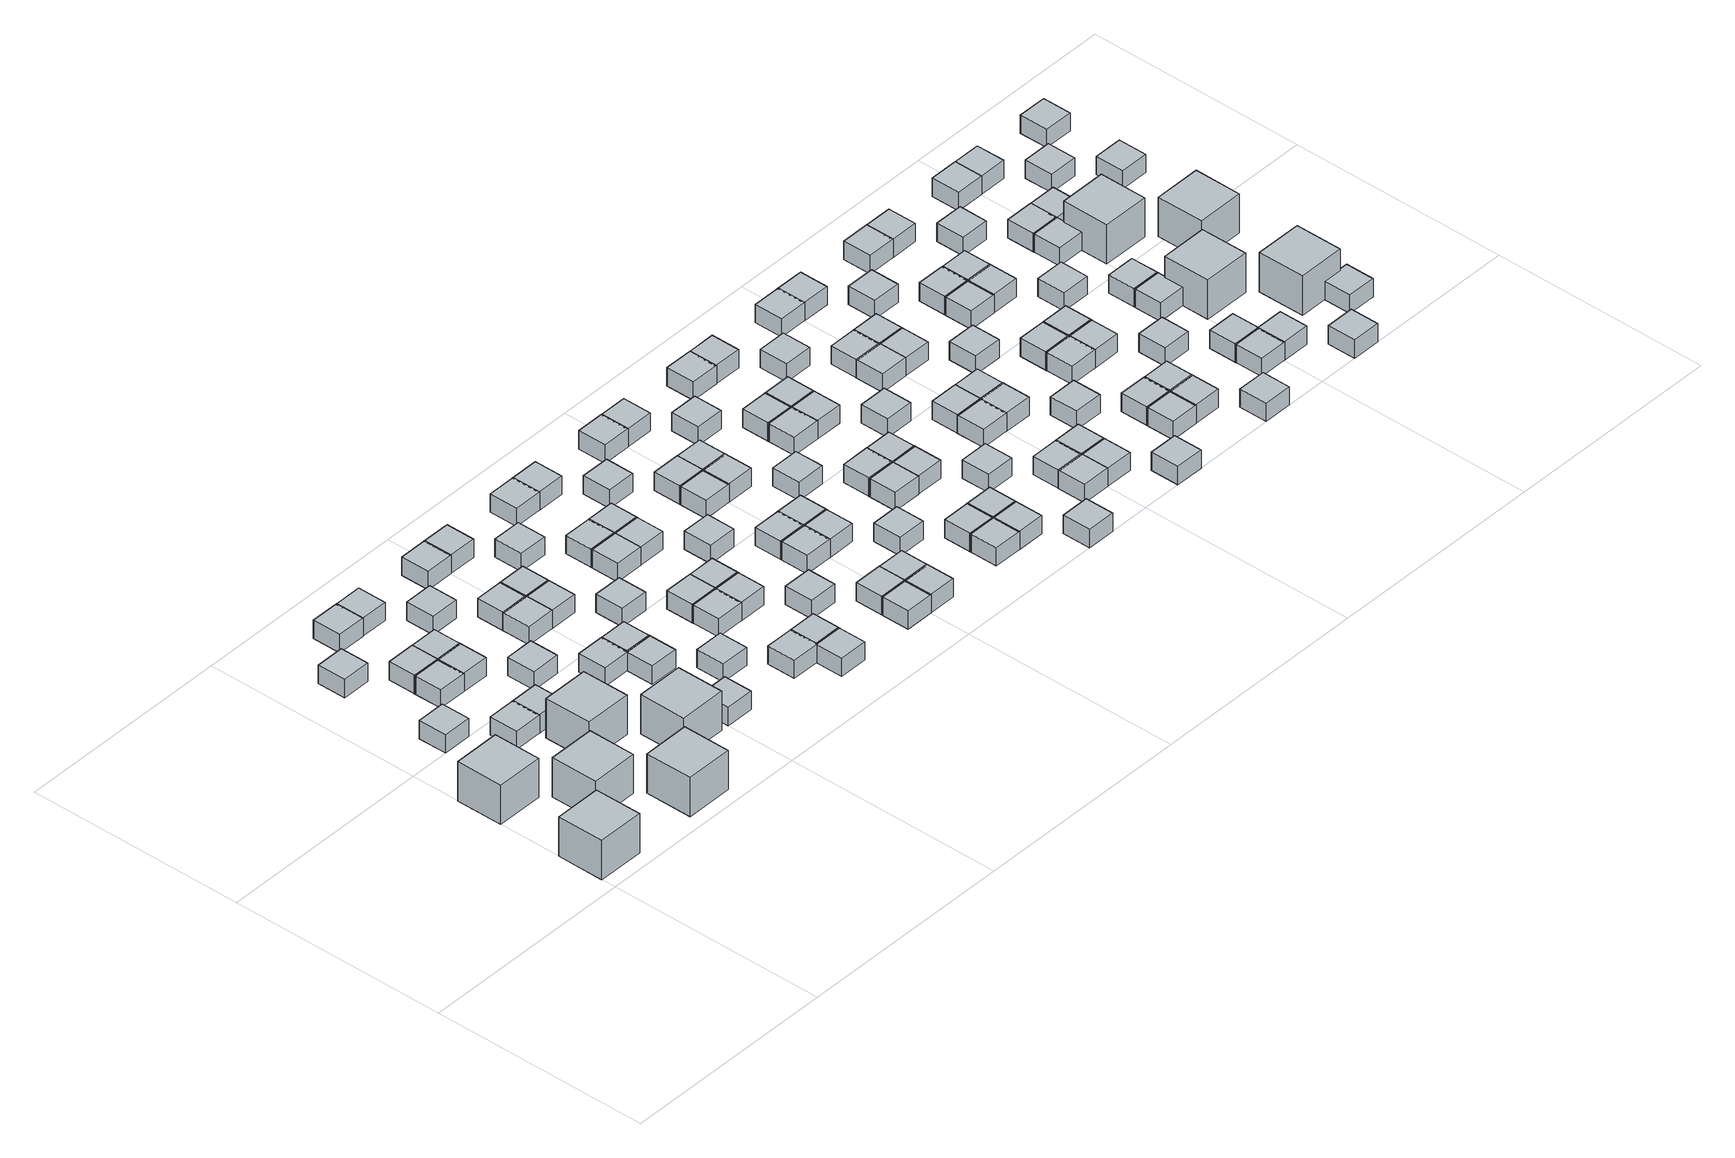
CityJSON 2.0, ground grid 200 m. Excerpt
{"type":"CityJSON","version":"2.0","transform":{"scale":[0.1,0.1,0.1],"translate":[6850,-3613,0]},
"CityObjects":{
"object1":{"type":"GenericCityObject","geometry":[{"type":"Solid","lod":"1","boundaries":[[[[0,1,2,3]],[[4,5,1,0]],[[5,6,2,1]],[[6,7,3,2]],[[7,4,0,3]],[[7,6,5,4]]]]}]},
"object2":{"type":"GenericCityObject","geometry":[{"type":"Solid","lod":"1","boundaries":[[[[8,9,10,11]],[[12,13,9,8]],[[13,14,10,9]],[[14,15,11,10]],[[15,12,8,11]],[[15,14,13,12]]]]}]},
"object3":{"type":"GenericCityObject","geometry":[{"type":"Solid","lod":"1","boundaries":[[[[16,17,18,19]],[[20,21,17,16]],[[21,22,18,17]],[[22,23,19,18]],[[23,20,16,19]],[[23,22,21,20]]]]}]},
"object4":{"type":"GenericCityObject","geometry":[{"type":"Solid","lod":"1","boundaries":[[[[24,25,26,27]],[[28,29,25,24]],[[29,30,26,25]],[[30,31,27,26]],[[31,28,24,27]],[[31,30,29,28]]]]}]},
"object5":{"type":"GenericCityObject","geometry":[{"type":"Solid","lod":"1","boundaries":[[[[32,33,34,35]],[[36,37,33,32]],[[37,38,34,33]],[[38,39,35,34]],[[39,36,32,35]],[[39,38,37,36]]]]}]},
"object6":{"type":"GenericCityObject","geometry":[{"type":"Solid","lod":"1","boundaries":[[[[40,41,42,43]],[[44,45,41,40]],[[45,46,42,41]],[[46,47,43,42]],[[47,44,40,43]],[[47,46,45,44]]]]}]},
"object7":{"type":"GenericCityObject","geometry":[{"type":"Solid","lod":"1","boundaries":[[[[48,49,50,51]],[[52,53,49,48]],[[53,54,50,49]],[[54,55,51,50]],[[55,52,48,51]],[[55,54,53,52]]]]}]},
"object8":{"type":"GenericCityObject","geometry":[{"type":"Solid","lod":"1","boundaries":[[[[56,57,58,59]],[[60,61,57,56]],[[61,62,58,57]],[[62,63,59,58]],[[63,60,56,59]],[[63,62,61,60]]]]}]},
"object9":{"type":"GenericCityObject","geometry":[{"type":"Solid","lod":"1","boundaries":[[[[64,65,66,67]],[[68,69,65,64]],[[69,70,66,65]],[[70,71,67,66]],[[71,68,64,67]],[[71,70,69,68]]]]}]},
"object10":{"type":"GenericCityObject","geometry":[{"type":"Solid","lod":"1","boundaries":[[[[72,73,74,75]],[[76,77,73,72]],[[77,78,74,73]],[[78,79,75,74]],[[79,76,72,75]],[[79,78,77,76]]]]}]},
"object11":{"type":"GenericCityObject","geometry":[{"type":"Solid","lod":"1","boundaries":[[[[80,81,82,83]],[[84,85,81,80]],[[85,86,82,81]],[[86,87,83,82]],[[87,84,80,83]],[[87,86,85,84]]]]}]},
"object12":{"type":"GenericCityObject","geometry":[{"type":"Solid","lod":"1","boundaries":[[[[88,89,90,91]],[[92,93,89,88]],[[93,94,90,89]],[[94,95,91,90]],[[95,92,88,91]],[[95,94,93,92]]]]}]},
"object13":{"type":"GenericCityObject","geometry":[{"type":"Solid","lod":"1","boundaries":[[[[96,97,98,99]],[[100,101,97,96]],[[101,102,98,97]],[[102,103,99,98]],[[103,100,96,99]],[[103,102,101,100]]]]}]},
"object14":{"type":"GenericCityObject","geometry":[{"type":"Solid","lod":"1","boundaries":[[[[104,105,106,107]],[[108,109,105,104]],[[109,110,106,105]],[[110,111,107,106]],[[111,108,104,107]],[[111,110,109,108]]]]}]},
"object15":{"type":"GenericCityObject","geometry":[{"type":"Solid","lod":"1","boundaries":[[[[112,113,114,115]],[[116,117,113,112]],[[117,118,114,113]],[[118,119,115,114]],[[119,116,112,115]],[[119,118,117,116]]]]}]},
"object16":{"type":"GenericCityObject","geometry":[{"type":"Solid","lod":"1","boundaries":[[[[120,121,122,123]],[[124,125,121,120]],[[125,126,122,121]],[[126,127,123,122]],[[127,124,120,123]],[[127,126,125,124]]]]}]},
"object17":{"type":"GenericCityObject","geometry":[{"type":"Solid","lod":"1","boundaries":[[[[128,129,130,131]],[[132,133,129,128]],[[133,134,130,129]],[[134,135,131,130]],[[135,132,128,131]],[[135,134,133,132]]]]}]},
"object18":{"type":"GenericCityObject","geometry":[{"type":"Solid","lod":"1","boundaries":[[[[136,137,138,139]],[[140,141,137,136]],[[141,142,138,137]],[[142,143,139,138]],[[143,140,136,139]],[[143,142,141,140]]]]}]},
"object19":{"type":"GenericCityObject","geometry":[{"type":"Solid","lod":"1","boundaries":[[[[144,145,146,147]],[[148,149,145,144]],[[149,150,146,145]],[[150,151,147,146]],[[151,148,144,147]],[[151,150,149,148]]]]}]},
"object20":{"type":"GenericCityObject","geometry":[{"type":"Solid","lod":"1","boundaries":[[[[152,153,154,155]],[[156,157,153,152]],[[157,158,154,153]],[[158,159,155,154]],[[159,156,152,155]],[[159,158,157,156]]]]}]},
"object21":{"type":"GenericCityObject","geometry":[{"type":"Solid","lod":"1","boundaries":[[[[160,161,162,163]],[[164,165,161,160]],[[165,166,162,161]],[[166,167,163,162]],[[167,164,160,163]],[[167,166,165,164]]]]}]},
"object22":{"type":"GenericCityObject","geometry":[{"type":"Solid","lod":"1","boundaries":[[[[168,169,170,171]],[[172,173,169,168]],[[173,174,170,169]],[[174,175,171,170]],[[175,172,168,171]],[[175,174,173,172]]]]}]},
"object23":{"type":"GenericCityObject","geometry":[{"type":"Solid","lod":"1","boundaries":[[[[176,177,178,179]],[[180,181,177,176]],[[181,182,178,177]],[[182,183,179,178]],[[183,180,176,179]],[[183,182,181,180]]]]}]},
"object24":{"type":"GenericCityObject","geometry":[{"type":"Solid","lod":"1","boundaries":[[[[184,185,186,187]],[[188,189,185,184]],[[189,190,186,185]],[[190,191,187,186]],[[191,188,184,187]],[[191,190,189,188]]]]}]},
"object25":{"type":"GenericCityObject","geometry":[{"type":"Solid","lod":"1","boundaries":[[[[192,193,194,195]],[[196,197,193,192]],[[197,198,194,193]],[[198,199,195,194]],[[199,196,192,195]],[[199,198,197,196]]]]}]},
"object26":{"type":"GenericCityObject","geometry":[{"type":"Solid","lod":"1","boundaries":[[[[200,201,202,203]],[[204,205,201,200]],[[205,206,202,201]],[[206,207,203,202]],[[207,204,200,203]],[[207,206,205,204]]]]}]},
"object27":{"type":"GenericCityObject","geometry":[{"type":"Solid","lod":"1","boundaries":[[[[208,209,210,211]],[[212,213,209,208]],[[213,214,210,209]],[[214,215,211,210]],[[215,212,208,211]],[[215,214,213,212]]]]}]},
"object28":{"type":"GenericCityObject","geometry":[{"type":"Solid","lod":"1","boundaries":[[[[216,217,218,219]],[[220,221,217,216]],[[221,222,218,217]],[[222,223,219,218]],[[223,220,216,219]],[[223,222,221,220]]]]}]},
"object29":{"type":"GenericCityObject","geometry":[{"type":"Solid","lod":"1","boundaries":[[[[224,225,226,227]],[[228,229,225,224]],[[229,230,226,225]],[[230,231,227,226]],[[231,228,224,227]],[[231,230,229,228]]]]}]},
"object30":{"type":"GenericCityObject","geometry":[{"type":"Solid","lod":"1","boundaries":[[[[232,233,234,235]],[[236,237,233,232]],[[237,238,234,233]],[[238,239,235,234]],[[239,236,232,235]],[[239,238,237,236]]]]}]},
"object31":{"type":"GenericCityObject","geometry":[{"type":"Solid","lod":"1","boundaries":[[[[240,241,242,243]],[[244,245,241,240]],[[245,246,242,241]],[[246,247,243,242]],[[247,244,240,243]],[[247,246,245,244]]]]}]},
"object32":{"type":"GenericCityObject","geometry":[{"type":"Solid","lod":"1","boundaries":[[[[248,249,250,251]],[[252,253,249,248]],[[253,254,250,249]],[[254,255,251,250]],[[255,252,248,251]],[[255,254,253,252]]]]}]},
"object33":{"type":"GenericCityObject","geometry":[{"type":"Solid","lod":"1","boundaries":[[[[256,257,258,259]],[[260,261,257,256]],[[261,262,258,257]],[[262,263,259,258]],[[263,260,256,259]],[[263,262,261,260]]]]}]},
"object34":{"type":"GenericCityObject","geometry":[{"type":"Solid","lod":"1","boundaries":[[[[264,265,266,267]],[[268,269,265,264]],[[269,270,266,265]],[[270,271,267,266]],[[271,268,264,267]],[[271,270,269,268]]]]}]},
"object35":{"type":"GenericCityObject","geometry":[{"type":"Solid","lod":"1","boundaries":[[[[272,273,274,275]],[[276,277,273,272]],[[277,278,274,273]],[[278,279,275,274]],[[279,276,272,275]],[[279,278,277,276]]]]}]},
"object36":{"type":"GenericCityObject","geometry":[{"type":"Solid","lod":"1","boundaries":[[[[280,281,282,283]],[[284,285,281,280]],[[285,286,282,281]],[[286,287,283,282]],[[287,284,280,283]],[[287,286,285,284]]]]}]},
"object37":{"type":"GenericCityObject","geometry":[{"type":"Solid","lod":"1","boundaries":[[[[288,289,290,291]],[[292,293,289,288]],[[293,294,290,289]],[[294,295,291,290]],[[295,292,288,291]],[[295,294,293,292]]]]}]},
"object38":{"type":"GenericCityObject","geometry":[{"type":"Solid","lod":"1","boundaries":[[[[296,297,298,299]],[[300,301,297,296]],[[301,302,298,297]],[[302,303,299,298]],[[303,300,296,299]],[[303,302,301,300]]]]}]},
"object39":{"type":"GenericCityObject","geometry":[{"type":"Solid","lod":"1","boundaries":[[[[304,305,306,307]],[[308,309,305,304]],[[309,310,306,305]],[[310,311,307,306]],[[311,308,304,307]],[[311,310,309,308]]]]}]},
"object40":{"type":"GenericCityObject","geometry":[{"type":"Solid","lod":"1","boundaries":[[[[312,313,314,315]],[[316,317,313,312]],[[317,318,314,313]],[[318,319,315,314]],[[319,316,312,315]],[[319,318,317,316]]]]}]},
"object41":{"type":"GenericCityObject","geometry":[{"type":"Solid","lod":"1","boundaries":[[[[320,321,322,323]],[[324,325,321,320]],[[325,326,322,321]],[[326,327,323,322]],[[327,324,320,323]],[[327,326,325,324]]]]}]},
"object42":{"type":"GenericCityObject","geometry":[{"type":"Solid","lod":"1","boundaries":[[[[328,329,330,331]],[[332,333,329,328]],[[333,334,330,329]],[[334,335,331,330]],[[335,332,328,331]],[[335,334,333,332]]]]}]},
"object43":{"type":"GenericCityObject","geometry":[{"type":"Solid","lod":"1","boundaries":[[[[336,337,338,339]],[[340,341,337,336]],[[341,342,338,337]],[[342,343,339,338]],[[343,340,336,339]],[[343,342,341,340]]]]}]},
"object44":{"type":"GenericCityObject","geometry":[{"type":"Solid","lod":"1","boundaries":[[[[344,345,346,347]],[[348,349,345,344]],[[349,350,346,345]],[[350,351,347,346]],[[351,348,344,347]],[[351,350,349,348]]]]}]},
"object45":{"type":"GenericCityObject","geometry":[{"type":"Solid","lod":"1","boundaries":[[[[352,353,354,355]],[[356,357,353,352]],[[357,358,354,353]],[[358,359,355,354]],[[359,356,352,355]],[[359,358,357,356]]]]}]},
"object46":{"type":"GenericCityObject","geometry":[{"type":"Solid","lod":"1","boundaries":[[[[360,361,362,363]],[[364,365,361,360]],[[365,366,362,361]],[[366,367,363,362]],[[367,364,360,363]],[[367,366,365,364]]]]}]},
"object47":{"type":"GenericCityObject","geometry":[{"type":"Solid","lod":"1","boundaries":[[[[368,369,370,371]],[[372,373,369,368]],[[373,374,370,369]],[[374,375,371,370]],[[375,372,368,371]],[[375,374,373,372]]]]}]},
"object48":{"type":"GenericCityObject","geometry":[{"type":"Solid","lod":"1","boundaries":[[[[376,377,378,379]],[[380,381,377,376]],[[381,382,378,377]],[[382,383,379,378]],[[383,380,376,379]],[[383,382,381,380]]]]}]},
"object49":{"type":"GenericCityObject","geometry":[{"type":"Solid","lod":"1","boundaries":[[[[384,385,386,387]],[[388,389,385,384]],[[389,390,386,385]],[[390,391,387,386]],[[391,388,384,387]],[[391,390,389,388]]]]}]},
"object50":{"type":"GenericCityObject","geometry":[{"type":"Solid","lod":"1","boundaries":[[[[392,393,394,395]],[[396,397,393,392]],[[397,398,394,393]],[[398,399,395,394]],[[399,396,392,395]],[[399,398,397,396]]]]}]},
"object51":{"type":"GenericCityObject","geometry":[{"type":"Solid","lod":"1","boundaries":[[[[400,401,402,403]],[[404,405,401,400]],[[405,406,402,401]],[[406,407,403,402]],[[407,404,400,403]],[[407,406,405,404]]]]}]},
"object52":{"type":"GenericCityObject","geometry":[{"type":"Solid","lod":"1","boundaries":[[[[408,409,410,411]],[[412,413,409,408]],[[413,414,410,409]],[[414,415,411,410]],[[415,412,408,411]],[[415,414,413,412]]]]}]},
"object53":{"type":"GenericCityObject","geometry":[{"type":"Solid","lod":"1","boundaries":[[[[416,417,418,419]],[[420,421,417,416]],[[421,422,418,417]],[[422,423,419,418]],[[423,420,416,419]],[[423,422,421,420]]]]}]},
"object54":{"type":"GenericCityObject","geometry":[{"type":"Solid","lod":"1","boundaries":[[[[424,425,426,427]],[[428,429,425,424]],[[429,430,426,425]],[[430,431,427,426]],[[431,428,424,427]],[[431,430,429,428]]]]}]},
"object55":{"type":"GenericCityObject","geometry":[{"type":"Solid","lod":"1","boundaries":[[[[432,433,434,435]],[[436,437,433,432]],[[437,438,434,433]],[[438,439,435,434]],[[439,436,432,435]],[[439,438,437,436]]]]}]},
"object56":{"type":"GenericCityObject","geometry":[{"type":"Solid","lod":"1","boundaries":[[[[440,441,442,443]],[[444,445,441,440]],[[445,446,442,441]],[[446,447,443,442]],[[447,444,440,443]],[[447,446,445,444]]]]}]},
"object57":{"type":"GenericCityObject","geometry":[{"type":"Solid","lod":"1","boundaries":[[[[448,449,450,451]],[[452,453,449,448]],[[453,454,450,449]],[[454,455,451,450]],[[455,452,448,451]],[[455,454,453,452]]]]}]},
"object58":{"type":"GenericCityObject","geometry":[{"type":"Solid","lod":"1","boundaries":[[[[456,457,458,459]],[[460,461,457,456]],[[461,462,458,457]],[[462,463,459,458]],[[463,460,456,459]],[[463,462,461,460]]]]}]},
"object59":{"type":"GenericCityObject","geometry":[{"type":"Solid","lod":"1","boundaries":[[[[464,465,466,467]],[[468,469,465,464]],[[469,470,466,465]],[[470,471,467,466]],[[471,468,464,467]],[[471,470,469,468]]]]}]},
"object60":{"type":"GenericCityObject","geometry":[{"type":"Solid","lod":"1","boundaries":[[[[472,473,474,475]],[[476,477,473,472]],[[477,478,474,473]],[[478,479,475,474]],[[479,476,472,475]],[[479,478,477,476]]]]}]},
"object61":{"type":"GenericCityObject","geometry":[{"type":"Solid","lod":"1","boundaries":[[[[480,481,482,483]],[[484,485,481,480]],[[485,486,482,481]],[[486,487,483,482]],[[487,484,480,483]],[[487,486,485,484]]]]}]},
"object62":{"type":"GenericCityObject","geometry":[{"type":"Solid","lod":"1","boundaries":[[[[488,489,490,491]],[[492,493,489,488]],[[493,494,490,489]],[[494,495,491,490]],[[495,492,488,491]],[[495,494,493,492]]]]}]},
"object63":{"type":"GenericCityObject","geometry":[{"type":"Solid","lod":"1","boundaries":[[[[496,497,498,499]],[[500,501,497,496]],[[501,502,498,497]],[[502,503,499,498]],[[503,500,496,499]],[[503,502,501,500]]]]}]},
"object64":{"type":"GenericCityObject","geometry":[{"type":"Solid","lod":"1","boundaries":[[[[504,505,506,507]],[[508,509,505,504]],[[509,510,506,505]],[[510,511,507,506]],[[511,508,504,507]],[[511,510,509,508]]]]}]},
"object65":{"type":"GenericCityObject","geometry":[{"type":"Solid","lod":"1","boundaries":[[[[512,513,514,515]],[[516,517,513,512]],[[517,518,514,513]],[[518,519,515,514]],[[519,516,512,515]],[[519,518,517,516]]]]}]},
"object66":{"type":"GenericCityObject","geometry":[{"type":"Solid","lod":"1","boundaries":[[[[520,521,522,523]],[[524,525,521,520]],[[525,526,522,521]],[[526,527,523,522]],[[527,524,520,523]],[[527,526,525,524]]]]}]},
"object67":{"type":"GenericCityObject","geometry":[{"type":"Solid","lod":"1","boundaries":[[[[528,529,530,531]],[[532,533,529,528]],[[533,534,530,529]],[[534,535,531,530]],[[535,532,528,531]],[[535,534,533,532]]]]}]},
"object68":{"type":"GenericCityObject","geometry":[{"type":"Solid","lod":"1","boundaries":[[[[536,537,538,539]],[[540,541,537,536]],[[541,542,538,537]],[[542,543,539,538]],[[543,540,536,539]],[[543,542,541,540]]]]}]},
"object69":{"type":"GenericCityObject","geometry":[{"type":"Solid","lod":"1","boundaries":[[[[544,545,546,547]],[[548,549,545,544]],[[549,550,546,545]],[[550,551,547,546]],[[551,548,544,547]],[[551,550,549,548]]]]}]},
"object70":{"type":"GenericCityObject","geometry":[{"type":"Solid","lod":"1","boundaries":[[[[552,553,554,555]],[[556,557,553,552]],[[557,558,554,553]],[[558,559,555,554]],[[559,556,552,555]],[[559,558,557,556]]]]}]},
"object71":{"type":"GenericCityObject","geometry":[{"type":"Solid","lod":"1","boundaries":[[[[560,561,562,563]],[[564,565,561,560]],[[565,566,562,561]],[[566,567,563,562]],[[567,564,560,563]],[[567,566,565,564]]]]}]},
"object72":{"type":"GenericCityObject","geometry":[{"type":"Solid","lod":"1","boundaries":[[[[568,569,570,571]],[[572,573,569,568]],[[573,574,570,569]],[[574,575,571,570]],[[575,572,568,571]],[[575,574,573,572]]]]}]},
"object73":{"type":"GenericCityObject","geometry":[{"type":"Solid","lod":"1","boundaries":[[[[576,577,578,579]],[[580,581,577,576]],[[581,582,578,577]],[[582,583,579,578]],[[583,580,576,579]],[[583,582,581,580]]]]}]},
"object74":{"type":"GenericCityObject","geometry":[{"type":"Solid","lod":"1","boundaries":[[[[584,585,586,587]],[[588,589,585,584]],[[589,590,586,585]],[[590,591,587,586]],[[591,588,584,587]],[[591,590,589,588]]]]}]},
"object75":{"type":"GenericCityObject","geometry":[{"type":"Solid","lod":"1","boundaries":[[[[592,593,594,595]],[[596,597,593,592]],[[597,598,594,593]],[[598,599,595,594]],[[599,596,592,595]],[[599,598,597,596]]]]}]},
"object76":{"type":"GenericCityObject","geometry":[{"type":"Solid","lod":"1","boundaries":[[[[600,601,602,603]],[[604,605,601,600]],[[605,606,602,601]],[[606,607,603,602]],[[607,604,600,603]],[[607,606,605,604]]]]}]},
"object77":{"type":"GenericCityObject","geometry":[{"type":"Solid","lod":"1","boundaries":[[[[608,609,610,611]],[[612,613,609,608]],[[613,614,610,609]],[[614,615,611,610]],[[615,612,608,611]],[[615,614,613,612]]]]}]},
"object78":{"type":"GenericCityObject","geometry":[{"type":"Solid","lod":"1","boundaries":[[[[616,617,618,619]],[[620,621,617,616]],[[621,622,618,617]],[[622,623,619,618]],[[623,620,616,619]],[[623,622,621,620]]]]}]},
"object79":{"type":"GenericCityObject","geometry":[{"type":"Solid","lod":"1","boundaries":[[[[624,625,626,627]],[[628,629,625,624]],[[629,630,626,625]],[[630,631,627,626]],[[631,628,624,627]],[[631,630,629,628]]]]}]},
"object80":{"type":"GenericCityObject","geometry":[{"type":"Solid","lod":"1","boundaries":[[[[632,633,634,635]],[[636,637,633,632]],[[637,638,634,633]],[[638,639,635,634]],[[639,636,632,635]],[[639,638,637,636]]]]}]},
"object81":{"type":"GenericCityObject","geometry":[{"type":"Solid","lod":"1","boundaries":[[[[640,641,642,643]],[[644,645,641,640]],[[645,646,642,641]],[[646,647,643,642]],[[647,644,640,643]],[[647,646,645,644]]]]}]},
"object82":{"type":"GenericCityObject","geometry":[{"type":"Solid","lod":"1","boundaries":[[[[648,649,650,651]],[[652,653,649,648]],[[653,654,650,649]],[[654,655,651,650]],[[655,652,648,651]],[[655,654,653,652]]]]}]},
"object83":{"type":"GenericCityObject","geometry":[{"type":"Solid","lod":"1","boundaries":[[[[656,657,658,659]],[[660,661,657,656]],[[661,662,658,657]],[[662,663,659,658]],[[663,660,656,659]],[[663,662,661,660]]]]}]},
"object84":{"type":"GenericCityObject","geometry":[{"type":"Solid","lod":"1","boundaries":[[[[664,665,666,667]],[[668,669,665,664]],[[669,670,666,665]],[[670,671,667,666]],[[671,668,664,667]],[[671,670,669,668]]]]}]},
"object85":{"type":"GenericCityObject","geometry":[{"type":"Solid","lod":"1","boundaries":[[[[672,673,674,675]],[[676,677,673,672]],[[677,678,674,673]],[[678,679,675,674]],[[679,676,672,675]],[[679,678,677,676]]]]}]},
"object86":{"type":"GenericCityObject","geometry":[{"type":"Solid","lod":"1","boundaries":[[[[680,681,682,683]],[[684,685,681,680]],[[685,686,682,681]],[[686,687,683,682]],[[687,684,680,683]],[[687,686,685,684]]]]}]},
"object87":{"type":"GenericCityObject","geometry":[{"type":"Solid","lod":"1","boundaries":[[[[688,689,690,691]],[[692,693,689,688]],[[693,694,690,689]],[[694,695,691,690]],[[695,692,688,691]],[[695,694,693,692]]]]}]},
"object88":{"type":"GenericCityObject","geometry":[{"type":"Solid","lod":"1","boundaries":[[[[696,697,698,699]],[[700,701,697,696]],[[701,702,698,697]],[[702,703,699,698]],[[703,700,696,699]],[[703,702,701,700]]]]}]},
"object89":{"type":"GenericCityObject","geometry":[{"type":"Solid","lod":"1","boundaries":[[[[704,705,706,707]],[[708,709,705,704]],[[709,710,706,705]],[[710,711,707,706]],[[711,708,704,707]],[[711,710,709,708]]]]}]},
"object90":{"type":"GenericCityObject","geometry":[{"type":"Solid","lod":"1","boundaries":[[[[712,713,714,715]],[[716,717,713,712]],[[717,718,714,713]],[[718,719,715,714]],[[719,716,712,715]],[[719,718,717,716]]]]}]},
"object91":{"type":"GenericCityObject","geometry":[{"type":"Solid","lod":"1","boundaries":[[[[720,721,722,723]],[[724,725,721,720]],[[725,726,722,721]],[[726,727,723,722]],[[727,724,720,723]],[[727,726,725,724]]]]}]},
"object92":{"type":"GenericCityObject","geometry":[{"type":"Solid","lod":"1","boundaries":[[[[728,729,730,731]],[[732,733,729,728]],[[733,734,730,729]],[[734,735,731,730]],[[735,732,728,731]],[[735,734,733,732]]]]}]},
"object93":{"type":"GenericCityObject","geometry":[{"type":"Solid","lod":"1","boundaries":[[[[736,737,738,739]],[[740,741,737,736]],[[741,742,738,737]],[[742,743,739,738]],[[743,740,736,739]],[[743,742,741,740]]]]}]},
"object94":{"type":"GenericCityObject","geometry":[{"type":"Solid","lod":"1","boundaries":[[[[744,745,746,747]],[[748,749,745,744]],[[749,750,746,745]],[[750,751,747,746]],[[751,748,744,747]],[[751,750,749,748]]]]}]},
"object95":{"type":"GenericCityObject","geometry":[{"type":"Solid","lod":"1","boundaries":[[[[752,753,754,755]],[[756,757,753,752]],[[757,758,754,753]],[[758,759,755,754]],[[759,756,752,755]],[[759,758,757,756]]]]}]},
"object96":{"type":"GenericCityObject","geometry":[{"type":"Solid","lod":"1","boundaries":[[[[760,761,762,763]],[[764,765,761,760]],[[765,766,762,761]],[[766,767,763,762]],[[767,764,760,763]],[[767,766,765,764]]]]}]},
"object97":{"type":"GenericCityObject","geometry":[{"type":"Solid","lod":"1","boundaries":[[[[768,769,770,771]],[[772,773,769,768]],[[773,774,770,769]],[[774,775,771,770]],[[775,772,768,771]],[[775,774,773,772]]]]}]},
"object98":{"type":"GenericCityObject","geometry":[{"type":"Solid","lod":"1","boundaries":[[[[776,777,778,779]],[[780,781,777,776]],[[781,782,778,777]],[[782,783,779,778]],[[783,780,776,779]],[[783,782,781,780]]]]}]},
"object99":{"type":"GenericCityObject","geometry":[{"type":"Solid","lod":"1","boundaries":[[[[784,785,786,787]],[[788,789,785,784]],[[789,790,786,785]],[[790,791,787,786]],[[791,788,784,787]],[[791,790,789,788]]]]}]},
"object100":{"type":"GenericCityObject","geometry":[{"type":"Solid","lod":"1","boundaries":[[[[792,793,794,795]],[[796,797,793,792]],[[797,798,794,793]],[[798,799,795,794]],[[799,796,792,795]],[[799,798,797,796]]]]}]},
"object101":{"type":"GenericCityObject","geometry":[{"type":"Solid","lod":"1","boundaries":[[[[800,801,802,803]],[[804,805,801,800]],[[805,806,802,801]],[[806,807,803,802]],[[807,804,800,803]],[[807,806,805,804]]]]}]},
"object102":{"type":"GenericCityObject","geometry":[{"type":"Solid","lod":"1","boundaries":[[[[808,809,810,811]],[[812,813,809,808]],[[813,814,810,809]],[[814,815,811,810]],[[815,812,808,811]],[[815,814,813,812]]]]}]},
"object103":{"type":"GenericCityObject","geometry":[{"type":"Solid","lod":"1","boundaries":[[[[816,817,818,819]],[[820,821,817,816]],[[821,822,818,817]],[[822,823,819,818]],[[823,820,816,819]],[[823,822,821,820]]]]}]},
"object104":{"type":"GenericCityObject","geometry":[{"type":"Solid","lod":"1","boundaries":[[[[824,825,826,827]],[[828,829,825,824]],[[829,830,826,825]],[[830,831,827,826]],[[831,828,824,827]],[[831,830,829,828]]]]}]},
"object105":{"type":"GenericCityObject","geometry":[{"type":"Solid","lod":"1","boundaries":[[[[832,833,834,835]],[[836,837,833,832]],[[837,838,834,833]],[[838,839,835,834]],[[839,836,832,835]],[[839,838,837,836]]]]}]},
"object106":{"type":"GenericCityObject","geometry":[{"type":"Solid","lod":"1","boundaries":[[[[840,841,842,843]],[[844,845,841,840]],[[845,846,842,841]],[[846,847,843,842]],[[847,844,840,843]],[[847,846,845,844]]]]}]},
"object107":{"type":"GenericCityObject","geometry":[{"type":"Solid","lod":"1","boundaries":[[[[848,849,850,851]],[[852,853,849,848]],[[853,854,850,849]],[[854,855,851,850]],[[855,852,848,851]],[[855,854,853,852]]]]}]},
"object108":{"type":"GenericCityObject","geometry":[{"type":"Solid","lod":"1","boundaries":[[[[856,857,858,859]],[[860,861,857,856]],[[861,862,858,857]],[[862,863,859,858]],[[863,860,856,859]],[[863,862,861,860]]]]}]},
"object109":{"type":"GenericCityObject","geometry":[{"type":"Solid","lod":"1","boundaries":[[[[864,865,866,867]],[[868,869,865,864]],[[869,870,866,865]],[[870,871,867,866]],[[871,868,864,867]],[[871,870,869,868]]]]}]},
"object110":{"type":"GenericCityObject","geometry":[{"type":"Solid","lod":"1","boundaries":[[[[872,873,874,875]],[[876,877,873,872]],[[877,878,874,873]],[[878,879,875,874]],[[879,876,872,875]],[[879,878,877,876]]]]}]},
"object111":{"type":"GenericCityObject","geometry":[{"type":"Solid","lod":"1","boundaries":[[[[880,881,882,883]],[[884,885,881,880]],[[885,886,882,881]],[[886,887,883,882]],[[887,884,880,883]],[[887,886,885,884]]]]}]},
"object112":{"type":"GenericCityObject","geometry":[{"type":"Solid","lod":"1","boundaries":[[[[888,889,890,891]],[[892,893,889,888]],[[893,894,890,889]],[[894,895,891,890]],[[895,892,888,891]],[[895,894,893,892]]]]}]},
"object113":{"type":"GenericCityObject","geometry":[{"type":"Solid","lod":"1","boundaries":[[[[896,897,898,899]],[[900,901,897,896]],[[901,902,898,897]],[[902,903,899,898]],[[903,900,896,899]],[[903,902,901,900]]]]}]},
"object114":{"type":"GenericCityObject","geometry":[{"type":"Solid","lod":"1","boundaries":[[[[904,905,906,907]],[[908,909,905,904]],[[909,910,906,905]],[[910,911,907,906]],[[911,908,904,907]],[[911,910,909,908]]]]}]},
"object115":{"type":"GenericCityObject","geometry":[{"type":"Solid","lod":"1","boundaries":[[[[912,913,914,915]],[[916,917,913,912]],[[917,918,914,913]],[[918,919,915,914]],[[919,916,912,915]],[[919,918,917,916]]]]}]},
"object116":{"type":"GenericCityObject","geometry":[{"type":"Solid","lod":"1","boundaries":[[[[920,921,922,923]],[[924,925,921,920]],[[925,926,922,921]],[[926,927,923,922]],[[927,924,920,923]],[[927,926,925,924]]]]}]},
"object117":{"type":"GenericCityObject","geometry":[{"type":"Solid","lod":"1","boundaries":[[[[928,929,930,931]],[[932,933,929,928]],[[933,934,930,929]],[[934,935,931,930]],[[935,932,928,931]],[[935,934,933,932]]]]}]},
"object118":{"type":"GenericCityObject","geometry":[{"type":"Solid","lod":"1","boundaries":[[[[936,937,938,939]],[[940,941,937,936]],[[941,942,938,937]],[[942,943,939,938]],[[943,940,936,939]],[[943,942,941,940]]]]}]},
"object119":{"type":"GenericCityObject","geometry":[{"type":"Solid","lod":"1","boundaries":[[[[944,945,946,947]],[[948,949,945,944]],[[949,950,946,945]],[[950,951,947,946]],[[951,948,944,947]],[[951,950,949,948]]]]}]},
"object120":{"type":"GenericCityObject","geometry":[{"type":"Solid","lod":"1","boundaries":[[[[952,953,954,955]],[[956,957,953,952]],[[957,958,954,953]],[[958,959,955,954]],[[959,956,952,955]],[[959,958,957,956]]]]}]},
"object121":{"type":"GenericCityObject","geometry":[{"type":"Solid","lod":"1","boundaries":[[[[960,961,962,963]],[[964,965,961,960]],[[965,966,962,961]],[[966,967,963,962]],[[967,964,960,963]],[[967,966,965,964]]]]}]},
"object122":{"type":"GenericCityObject","geometry":[{"type":"Solid","lod":"1","boundaries":[[[[968,969,970,971]],[[972,973,969,968]],[[973,974,970,969]],[[974,975,971,970]],[[975,972,968,971]],[[975,974,973,972]]]]}]},
"object123":{"type":"GenericCityObject","geometry":[{"type":"Solid","lod":"1","boundaries":[[[[976,977,978,979]],[[980,981,977,976]],[[981,982,978,977]],[[982,983,979,978]],[[983,980,976,979]],[[983,982,981,980]]]]}]},
"object124":{"type":"GenericCityObject","geometry":[{"type":"Solid","lod":"1","boundaries":[[[[984,985,986,987]],[[988,989,985,984]],[[989,990,986,985]],[[990,991,987,986]],[[991,988,984,987]],[[991,990,989,988]]]]}]},
"object125":{"type":"GenericCityObject","geometry":[{"type":"Solid","lod":"1","boundaries":[[[[992,993,994,995]],[[996,997,993,992]],[[997,998,994,993]],[[998,999,995,994]],[[999,996,992,995]],[[999,998,997,996]]]]}]},
"object126":{"type":"GenericCityObject","geometry":[{"type":"Solid","lod":"1","boundaries":[[[[1000,1001,1002,1003]],[[1004,1005,1001,1000]],[[1005,1006,1002,1001]],[[1006,1007,1003,1002]],[[1007,1004,1000,1003]],[[1007,1006,1005,1004]]]]}]},
"object127":{"type":"GenericCityObject","geometry":[{"type":"Solid","lod":"1","boundaries":[[[[1008,1009,1010,1011]],[[1012,1013,1009,1008]],[[1013,1014,1010,1009]],[[1014,1015,1011,1010]],[[1015,1012,1008,1011]],[[1015,1014,1013,1012]]]]}]},
"object128":{"type":"GenericCityObject","geometry":[{"type":"Solid","lod":"1","boundaries":[[[[1016,1017,1018,1019]],[[1020,1021,1017,1016]],[[1021,1022,1018,1017]],[[1022,1023,1019,1018]],[[1023,1020,1016,1019]],[[1023,1022,1021,1020]]]]}]},
"object129":{"type":"GenericCityObject","geometry":[{"type":"Solid","lod":"1","boundaries":[[[[1024,1025,1026,1027]],[[1028,1029,1025,1024]],[[1029,1030,1026,1025]],[[1030,1031,1027,1026]],[[1031,1028,1024,1027]],[[1031,1030,1029,1028]]]]}]},
"object130":{"type":"GenericCityObject","geometry":[{"type":"Solid","lod":"1","boundaries":[[[[1032,1033,1034,1035]],[[1036,1037,1033,1032]],[[1037,1038,1034,1033]],[[1038,1039,1035,1034]],[[1039,1036,1032,1035]],[[1039,1038,1037,1036]]]]}]},
"object131":{"type":"GenericCityObject","geometry":[{"type":"Solid","lod":"1","boundaries":[[[[1040,1041,1042,1043]],[[1044,1045,1041,1040]],[[1045,1046,1042,1041]],[[1046,1047,1043,1042]],[[1047,1044,1040,1043]],[[1047,1046,1045,1044]]]]}]},
"object132":{"type":"GenericCityObject","geometry":[{"type":"Solid","lod":"1","boundaries":[[[[1048,1049,1050,1051]],[[1052,1053,1049,1048]],[[1053,1054,1050,1049]],[[1054,1055,1051,1050]],[[1055,1052,1048,1051]],[[1055,1054,1053,1052]]]]}]},
"object133":{"type":"GenericCityObject","geometry":[{"type":"Solid","lod":"1","boundaries":[[[[1056,1057,1058,1059]],[[1060,1061,1057,1056]],[[1061,1062,1058,1057]],[[1062,1063,1059,1058]],[[1063,1060,1056,1059]],[[1063,1062,1061,1060]]]]}]},
"object134":{"type":"GenericCityObject","geometry":[{"type":"Solid","lod":"1","boundaries":[[[[1064,1065,1066,1067]],[[1068,1069,1065,1064]],[[1069,1070,1066,1065]],[[1070,1071,1067,1066]],[[1071,1068,1064,1067]],[[1071,1070,1069,1068]]]]}]},
"object135":{"type":"GenericCityObject","geometry":[{"type":"Solid","lod":"1","boundaries":[[[[1072,1073,1074,1075]],[[1076,1077,1073,1072]],[[1077,1078,1074,1073]],[[1078,1079,1075,1074]],[[1079,1076,1072,1075]],[[1079,1078,1077,1076]]]]}]},
"object136":{"type":"GenericCityObject","geometry":[{"type":"Solid","lod":"1","boundaries":[[[[1080,1081,1082,1083]],[[1084,1085,1081,1080]],[[1085,1086,1082,1081]],[[1086,1087,1083,1082]],[[1087,1084,1080,1083]],[[1087,1086,1085,1084]]]]}]},
"object137":{"type":"GenericCityObject","geometry":[{"type":"Solid","lod":"1","boundaries":[[[[1088,1089,1090,1091]],[[1092,1093,1089,1088]],[[1093,1094,1090,1089]],[[1094,1095,1091,1090]],[[1095,1092,1088,1091]],[[1095,1094,1093,1092]]]]}]}
},
"vertices":[
[0,130,0],[429,130,0],[429,559,0],[0,559,0],[0,130,375],[429,130,375],[429,559,375],[0,559,375],
[0,1130,0],[429,1130,0],[429,1559,0],[0,1559,0],[0,1130,375],[429,1130,375],[429,1559,375],[0,1559,375],
[500,630,0],[929,630,0],[929,1059,0],[500,1059,0],[500,630,375],[929,630,375],[929,1059,375],[500,1059,375],
[370,2000,0],[632,2000,0],[632,2262,0],[370,2262,0],[370,2000,175],[632,2000,175],[632,2262,175],[370,2262,175],
[1000,130,0],[1429,130,0],[1429,559,0],[1000,559,0],[1000,130,375],[1429,130,375],[1429,559,375],[1000,559,375],
[750,1630,0],[1012,1630,0],[1012,1892,0],[750,1892,0],[750,1630,175],[1012,1630,175],[1012,1892,175],[750,1892,175],
[370,3000,0],[632,3000,0],[632,3262,0],[370,3262,0],[370,3000,175],[632,3000,175],[632,3262,175],[370,3262,175],
[1000,1130,0],[1429,1130,0],[1429,1559,0],[1000,1559,0],[1000,1130,375],[1429,1130,375],[1429,1559,375],[1000,1559,375],
[750,2380,0],[1012,2380,0],[1012,2642,0],[750,2642,0],[750,2380,175],[1012,2380,175],[1012,2642,175],[750,2642,175],
[1000,1630,0],[1262,1630,0],[1262,1892,0],[1000,1892,0],[1000,1630,175],[1262,1630,175],[1262,1892,175],[1000,1892,175],
[750,2630,0],[1012,2630,0],[1012,2892,0],[750,2892,0],[750,2630,175],[1012,2630,175],[1012,2892,175],[750,2892,175],
[1000,2380,0],[1262,2380,0],[1262,2642,0],[1000,2642,0],[1000,2380,175],[1262,2380,175],[1262,2642,175],[1000,2642,175],
[750,3380,0],[1012,3380,0],[1012,3642,0],[750,3642,0],[750,3380,175],[1012,3380,175],[1012,3642,175],[750,3642,175],
[1000,2630,0],[1262,2630,0],[1262,2892,0],[1000,2892,0],[1000,2630,175],[1262,2630,175],[1262,2892,175],[1000,2892,175],
[1500,630,0],[1929,630,0],[1929,1059,0],[1500,1059,0],[1500,630,375],[1929,630,375],[1929,1059,375],[1500,1059,375],
[1370,2000,0],[1632,2000,0],[1632,2262,0],[1370,2262,0],[1370,2000,175],[1632,2000,175],[1632,2262,175],[1370,2262,175],
[1000,3380,0],[1262,3380,0],[1262,3642,0],[1000,3642,0],[1000,3380,175],[1262,3380,175],[1262,3642,175],[1000,3642,175],
[2000,630,0],[2262,630,0],[2262,892,0],[2000,892,0],[2000,630,175],[2262,630,175],[2262,892,175],[2000,892,175],
[1750,1630,0],[2012,1630,0],[2012,1892,0],[1750,1892,0],[1750,1630,175],[2012,1630,175],[2012,1892,175],[1750,1892,175],
[1370,3000,0],[1632,3000,0],[1632,3262,0],[1370,3262,0],[1370,3000,175],[1632,3000,175],[1632,3262,175],[1370,3262,175],
[2000,1380,0],[2262,1380,0],[2262,1642,0],[2000,1642,0],[2000,1380,175],[2262,1380,175],[2262,1642,175],[2000,1642,175],
[1750,2380,0],[2012,2380,0],[2012,2642,0],[1750,2642,0],[1750,2380,175],[2012,2380,175],[2012,2642,175],[1750,2642,175],
[2000,1630,0],[2262,1630,0],[2262,1892,0],[2000,1892,0],[2000,1630,175],[2262,1630,175],[2262,1892,175],[2000,1892,175],
[1750,2630,0],[2012,2630,0],[2012,2892,0],[1750,2892,0],[1750,2630,175],[2012,2630,175],[2012,2892,175],[1750,2892,175],
[2370,1000,0],[2632,1000,0],[2632,1262,0],[2370,1262,0],[2370,1000,175],[2632,1000,175],[2632,1262,175],[2370,1262,175],
[2000,2380,0],[2262,2380,0],[2262,2642,0],[2000,2642,0],[2000,2380,175],[2262,2380,175],[2262,2642,175],[2000,2642,175],
[1750,3380,0],[2012,3380,0],[2012,3642,0],[1750,3642,0],[1750,3380,175],[2012,3380,175],[2012,3642,175],[1750,3642,175],
[2000,2630,0],[2262,2630,0],[2262,2892,0],[2000,2892,0],[2000,2630,175],[2262,2630,175],[2262,2892,175],[2000,2892,175],
[2750,630,0],[3012,630,0],[3012,892,0],[2750,892,0],[2750,630,175],[3012,630,175],[3012,892,175],[2750,892,175],
[2370,2000,0],[2632,2000,0],[2632,2262,0],[2370,2262,0],[2370,2000,175],[2632,2000,175],[2632,2262,175],[2370,2262,175],
[2000,3380,0],[2262,3380,0],[2262,3642,0],[2000,3642,0],[2000,3380,175],[2262,3380,175],[2262,3642,175],[2000,3642,175],
[3000,380,0],[3262,380,0],[3262,642,0],[3000,642,0],[3000,380,175],[3262,380,175],[3262,642,175],[3000,642,175],
[2750,1380,0],[3012,1380,0],[3012,1642,0],[2750,1642,0],[2750,1380,175],[3012,1380,175],[3012,1642,175],[2750,1642,175],
[3000,630,0],[3262,630,0],[3262,892,0],[3000,892,0],[3000,630,175],[3262,630,175],[3262,892,175],[3000,892,175],
[2750,1630,0],[3012,1630,0],[3012,1892,0],[2750,1892,0],[2750,1630,175],[3012,1630,175],[3012,1892,175],[2750,1892,175],
[2370,3000,0],[2632,3000,0],[2632,3262,0],[2370,3262,0],[2370,3000,175],[2632,3000,175],[2632,3262,175],[2370,3262,175],
[3000,1380,0],[3262,1380,0],[3262,1642,0],[3000,1642,0],[3000,1380,175],[3262,1380,175],[3262,1642,175],[3000,1642,175],
[2750,2380,0],[3012,2380,0],[3012,2642,0],[2750,2642,0],[2750,2380,175],[3012,2380,175],[3012,2642,175],[2750,2642,175],
[3000,1630,0],[3262,1630,0],[3262,1892,0],[3000,1892,0],[3000,1630,175],[3262,1630,175],[3262,1892,175],[3000,1892,175],
[2750,2630,0],[3012,2630,0],[3012,2892,0],[2750,2892,0],[2750,2630,175],[3012,2630,175],[3012,2892,175],[2750,2892,175],
[3370,1000,0],[3632,1000,0],[3632,1262,0],[3370,1262,0],[3370,1000,175],[3632,1000,175],[3632,1262,175],[3370,1262,175],
[3000,2380,0],[3262,2380,0],[3262,2642,0],[3000,2642,0],[3000,2380,175],[3262,2380,175],[3262,2642,175],[3000,2642,175],
[2750,3380,0],[3012,3380,0],[3012,3642,0],[2750,3642,0],[2750,3380,175],[3012,3380,175],[3012,3642,175],[2750,3642,175],
[3000,2630,0],[3262,2630,0],[3262,2892,0],[3000,2892,0],[3000,2630,175],[3262,2630,175],[3262,2892,175],[3000,2892,175],
[3750,380,0],[4012,380,0],[4012,642,0],[3750,642,0],[3750,380,175],[4012,380,175],[4012,642,175],[3750,642,175],
[3750,630,0],[4012,630,0],[4012,892,0],[3750,892,0],[3750,630,175],[4012,630,175],[4012,892,175],[3750,892,175],
[3370,2000,0],[3632,2000,0],[3632,2262,0],[3370,2262,0],[3370,2000,175],[3632,2000,175],[3632,2262,175],[3370,2262,175],
[3000,3380,0],[3262,3380,0],[3262,3642,0],[3000,3642,0],[3000,3380,175],[3262,3380,175],[3262,3642,175],[3000,3642,175],
[4000,380,0],[4262,380,0],[4262,642,0],[4000,642,0],[4000,380,175],[4262,380,175],[4262,642,175],[4000,642,175],
[3750,1380,0],[4012,1380,0],[4012,1642,0],[3750,1642,0],[3750,1380,175],[4012,1380,175],[4012,1642,175],[3750,1642,175],
[4000,630,0],[4262,630,0],[4262,892,0],[4000,892,0],[4000,630,175],[4262,630,175],[4262,892,175],[4000,892,175],
[3750,1630,0],[4012,1630,0],[4012,1892,0],[3750,1892,0],[3750,1630,175],[4012,1630,175],[4012,1892,175],[3750,1892,175],
[3370,3000,0],[3632,3000,0],[3632,3262,0],[3370,3262,0],[3370,3000,175],[3632,3000,175],[3632,3262,175],[3370,3262,175],
[4000,1380,0],[4262,1380,0],[4262,1642,0],[4000,1642,0],[4000,1380,175],[4262,1380,175],[4262,1642,175],[4000,1642,175],
[3750,2380,0],[4012,2380,0],[4012,2642,0],[3750,2642,0],[3750,2380,175],[4012,2380,175],[4012,2642,175],[3750,2642,175],
[4000,1630,0],[4262,1630,0],[4262,1892,0],[4000,1892,0],[4000,1630,175],[4262,1630,175],[4262,1892,175],[4000,1892,175],
[3750,2630,0],[4012,2630,0],[4012,2892,0],[3750,2892,0],[3750,2630,175],[4012,2630,175],[4012,2892,175],[3750,2892,175],
[4370,1000,0],[4632,1000,0],[4632,1262,0],[4370,1262,0],[4370,1000,175],[4632,1000,175],[4632,1262,175],[4370,1262,175],
[4000,2380,0],[4262,2380,0],[4262,2642,0],[4000,2642,0],[4000,2380,175],[4262,2380,175],[4262,2642,175],[4000,2642,175],
[3750,3380,0],[4012,3380,0],[4012,3642,0],[3750,3642,0],[3750,3380,175],[4012,3380,175],[4012,3642,175],[3750,3642,175],
[4000,2630,0],[4262,2630,0],[4262,2892,0],[4000,2892,0],[4000,2630,175],[4262,2630,175],[4262,2892,175],[4000,2892,175],
[4750,380,0],[5012,380,0],[5012,642,0],[4750,642,0],[4750,380,175],[5012,380,175],[5012,642,175],[4750,642,175],
[4750,630,0],[5012,630,0],[5012,892,0],[4750,892,0],[4750,630,175],[5012,630,175],[5012,892,175],[4750,892,175],
[4370,2000,0],[4632,2000,0],[4632,2262,0],[4370,2262,0],[4370,2000,175],[4632,2000,175],[4632,2262,175],[4370,2262,175],
[4000,3380,0],[4262,3380,0],[4262,3642,0],[4000,3642,0],[4000,3380,175],[4262,3380,175],[4262,3642,175],[4000,3642,175],
[5000,380,0],[5262,380,0],[5262,642,0],[5000,642,0],[5000,380,175],[5262,380,175],[5262,642,175],[5000,642,175],
[4750,1380,0],[5012,1380,0],[5012,1642,0],[4750,1642,0],[4750,1380,175],[5012,1380,175],[5012,1642,175],[4750,1642,175],
[5000,630,0],[5262,630,0],[5262,892,0],[5000,892,0],[5000,630,175],[5262,630,175],[5262,892,175],[5000,892,175],
[4750,1630,0],[5012,1630,0],[5012,1892,0],[4750,1892,0],[4750,1630,175],[5012,1630,175],[5012,1892,175],[4750,1892,175],
[4370,3000,0],[4632,3000,0],[4632,3262,0],[4370,3262,0],[4370,3000,175],[4632,3000,175],[4632,3262,175],[4370,3262,175],
[5370,0,0],[5632,0,0],[5632,262,0],[5370,262,0],[5370,0,175],[5632,0,175],[5632,262,175],[5370,262,175],
[5000,1380,0],[5262,1380,0],[5262,1642,0],[5000,1642,0],[5000,1380,175],[5262,1380,175],[5262,1642,175],[5000,1642,175],
[4750,2380,0],[5012,2380,0],[5012,2642,0],[4750,2642,0],[4750,2380,175],[5012,2380,175],[5012,2642,175],[4750,2642,175],
[5000,1630,0],[5262,1630,0],[5262,1892,0],[5000,1892,0],[5000,1630,175],[5262,1630,175],[5262,1892,175],[5000,1892,175],
[4750,2630,0],[5012,2630,0],[5012,2892,0],[4750,2892,0],[4750,2630,175],[5012,2630,175],[5012,2892,175],[4750,2892,175],
[5370,1000,0],[5632,1000,0],[5632,1262,0],[5370,1262,0],[5370,1000,175],[5632,1000,175],[5632,1262,175],[5370,1262,175],
[5000,2380,0],[5262,2380,0],[5262,2642,0],[5000,2642,0],[5000,2380,175],[5262,2380,175],[5262,2642,175],[5000,2642,175],
[4750,3380,0],[5012,3380,0],[5012,3642,0],[4750,3642,0],[4750,3380,175],[5012,3380,175],[5012,3642,175],[4750,3642,175],
[5000,2630,0],[5262,2630,0],[5262,2892,0],[5000,2892,0],[5000,2630,175],[5262,2630,175],[5262,2892,175],[5000,2892,175],
[5750,380,0],[6012,380,0],[6012,642,0],[5750,642,0],[5750,380,175],[6012,380,175],[6012,642,175],[5750,642,175],
[5750,630,0],[6012,630,0],[6012,892,0],[5750,892,0],[5750,630,175],[6012,630,175],[6012,892,175],[5750,892,175],
[5370,2000,0],[5632,2000,0],[5632,2262,0],[5370,2262,0],[5370,2000,175],[5632,2000,175],[5632,2262,175],[5370,2262,175],
[5000,3380,0],[5262,3380,0],[5262,3642,0],[5000,3642,0],[5000,3380,175],[5262,3380,175],[5262,3642,175],[5000,3642,175],
[6000,380,0],[6262,380,0],[6262,642,0],[6000,642,0],[6000,380,175],[6262,380,175],[6262,642,175],[6000,642,175],
[5750,1380,0],[6012,1380,0],[6012,1642,0],[5750,1642,0],[5750,1380,175],[6012,1380,175],[6012,1642,175],[5750,1642,175],
[6000,630,0],[6262,630,0],[6262,892,0],[6000,892,0],[6000,630,175],[6262,630,175],[6262,892,175],[6000,892,175],
[5750,1630,0],[6012,1630,0],[6012,1892,0],[5750,1892,0],[5750,1630,175],[6012,1630,175],[6012,1892,175],[5750,1892,175],
[5370,3000,0],[5632,3000,0],[5632,3262,0],[5370,3262,0],[5370,3000,175],[5632,3000,175],[5632,3262,175],[5370,3262,175],
[6370,0,0],[6632,0,0],[6632,262,0],[6370,262,0],[6370,0,175],[6632,0,175],[6632,262,175],[6370,262,175],
[6000,1380,0],[6262,1380,0],[6262,1642,0],[6000,1642,0],[6000,1380,175],[6262,1380,175],[6262,1642,175],[6000,1642,175],
[5750,2380,0],[6012,2380,0],[6012,2642,0],[5750,2642,0],[5750,2380,175],[6012,2380,175],[6012,2642,175],[5750,2642,175],
[6000,1630,0],[6262,1630,0],[6262,1892,0],[6000,1892,0],[6000,1630,175],[6262,1630,175],[6262,1892,175],[6000,1892,175],
[5750,2630,0],[6012,2630,0],[6012,2892,0],[5750,2892,0],[5750,2630,175],[6012,2630,175],[6012,2892,175],[5750,2892,175],
[6370,1000,0],[6632,1000,0],[6632,1262,0],[6370,1262,0],[6370,1000,175],[6632,1000,175],[6632,1262,175],[6370,1262,175],
[6000,2380,0],[6262,2380,0],[6262,2642,0],[6000,2642,0],[6000,2380,175],[6262,2380,175],[6262,2642,175],[6000,2642,175],
[5750,3380,0],[6012,3380,0],[6012,3642,0],[5750,3642,0],[5750,3380,175],[6012,3380,175],[6012,3642,175],[5750,3642,175],
[6000,2630,0],[6262,2630,0],[6262,2892,0],[6000,2892,0],[6000,2630,175],[6262,2630,175],[6262,2892,175],[6000,2892,175],
[6750,380,0],[7012,380,0],[7012,642,0],[6750,642,0],[6750,380,175],[7012,380,175],[7012,642,175],[6750,642,175],
[6750,630,0],[7012,630,0],[7012,892,0],[6750,892,0],[6750,630,175],[7012,630,175],[7012,892,175],[6750,892,175],
[6370,2000,0],[6632,2000,0],[6632,2262,0],[6370,2262,0],[6370,2000,175],[6632,2000,175],[6632,2262,175],[6370,2262,175],
[6000,3380,0],[6262,3380,0],[6262,3642,0],[6000,3642,0],[6000,3380,175],[6262,3380,175],[6262,3642,175],[6000,3642,175],
[7000,380,0],[7262,380,0],[7262,642,0],[7000,642,0],[7000,380,175],[7262,380,175],[7262,642,175],[7000,642,175],
[6750,1380,0],[7012,1380,0],[7012,1642,0],[6750,1642,0],[6750,1380,175],[7012,1380,175],[7012,1642,175],[6750,1642,175],
[7000,630,0],[7262,630,0],[7262,892,0],[7000,892,0],[7000,630,175],[7262,630,175],[7262,892,175],[7000,892,175],
[6750,1630,0],[7012,1630,0],[7012,1892,0],[6750,1892,0],[6750,1630,175],[7012,1630,175],[7012,1892,175],[6750,1892,175],
[6370,3000,0],[6632,3000,0],[6632,3262,0],[6370,3262,0],[6370,3000,175],[6632,3000,175],[6632,3262,175],[6370,3262,175],
[7370,0,0],[7632,0,0],[7632,262,0],[7370,262,0],[7370,0,175],[7632,0,175],[7632,262,175],[7370,262,175],
[7000,1380,0],[7262,1380,0],[7262,1642,0],[7000,1642,0],[7000,1380,175],[7262,1380,175],[7262,1642,175],[7000,1642,175],
[6750,2380,0],[7012,2380,0],[7012,2642,0],[6750,2642,0],[6750,2380,175],[7012,2380,175],[7012,2642,175],[6750,2642,175],
[7000,1630,0],[7262,1630,0],[7262,1892,0],[7000,1892,0],[7000,1630,175],[7262,1630,175],[7262,1892,175],[7000,1892,175],
[6750,2630,0],[7012,2630,0],[7012,2892,0],[6750,2892,0],[6750,2630,175],[7012,2630,175],[7012,2892,175],[6750,2892,175],
[7370,1000,0],[7632,1000,0],[7632,1262,0],[7370,1262,0],[7370,1000,175],[7632,1000,175],[7632,1262,175],[7370,1262,175],
[7000,2380,0],[7262,2380,0],[7262,2642,0],[7000,2642,0],[7000,2380,175],[7262,2380,175],[7262,2642,175],[7000,2642,175],
[6750,3380,0],[7012,3380,0],[7012,3642,0],[6750,3642,0],[6750,3380,175],[7012,3380,175],[7012,3642,175],[6750,3642,175],
[7000,2630,0],[7262,2630,0],[7262,2892,0],[7000,2892,0],[7000,2630,175],[7262,2630,175],[7262,2892,175],[7000,2892,175],
[7750,380,0],[8012,380,0],[8012,642,0],[7750,642,0],[7750,380,175],[8012,380,175],[8012,642,175],[7750,642,175],
[7750,630,0],[8012,630,0],[8012,892,0],[7750,892,0],[7750,630,175],[8012,630,175],[8012,892,175],[7750,892,175],
[7370,2000,0],[7632,2000,0],[7632,2262,0],[7370,2262,0],[7370,2000,175],[7632,2000,175],[7632,2262,175],[7370,2262,175],
[7000,3380,0],[7262,3380,0],[7262,3642,0],[7000,3642,0],[7000,3380,175],[7262,3380,175],[7262,3642,175],[7000,3642,175],
[8000,380,0],[8262,380,0],[8262,642,0],[8000,642,0],[8000,380,175],[8262,380,175],[8262,642,175],[8000,642,175],
[7750,1380,0],[8012,1380,0],[8012,1642,0],[7750,1642,0],[7750,1380,175],[8012,1380,175],[8012,1642,175],[7750,1642,175],
[7750,1630,0],[8012,1630,0],[8012,1892,0],[7750,1892,0],[7750,1630,175],[8012,1630,175],[8012,1892,175],[7750,1892,175],
[7370,3000,0],[7632,3000,0],[7632,3262,0],[7370,3262,0],[7370,3000,175],[7632,3000,175],[7632,3262,175],[7370,3262,175],
[8370,0,0],[8632,0,0],[8632,262,0],[8370,262,0],[8370,0,175],[8632,0,175],[8632,262,175],[8370,262,175],
[8000,1130,0],[8429,1130,0],[8429,1559,0],[8000,1559,0],[8000,1130,375],[8429,1130,375],[8429,1559,375],[8000,1559,375],
[7750,2380,0],[8012,2380,0],[8012,2642,0],[7750,2642,0],[7750,2380,175],[8012,2380,175],[8012,2642,175],[7750,2642,175],
[7750,2630,0],[8012,2630,0],[8012,2892,0],[7750,2892,0],[7750,2630,175],[8012,2630,175],[8012,2892,175],[7750,2892,175],
[8000,2130,0],[8429,2130,0],[8429,2559,0],[8000,2559,0],[8000,2130,375],[8429,2130,375],[8429,2559,375],[8000,2559,375],
[7750,3380,0],[8012,3380,0],[8012,3642,0],[7750,3642,0],[7750,3380,175],[8012,3380,175],[8012,3642,175],[7750,3642,175],
[8000,2630,0],[8262,2630,0],[8262,2892,0],[8000,2892,0],[8000,2630,175],[8262,2630,175],[8262,2892,175],[8000,2892,175],
[8500,630,0],[8929,630,0],[8929,1059,0],[8500,1059,0],[8500,630,375],[8929,630,375],[8929,1059,375],[8500,1059,375],
[8750,380,0],[9012,380,0],[9012,642,0],[8750,642,0],[8750,380,175],[9012,380,175],[9012,642,175],[8750,642,175],
[8000,3380,0],[8262,3380,0],[8262,3642,0],[8000,3642,0],[8000,3380,175],[8262,3380,175],[8262,3642,175],[8000,3642,175],
[8500,1630,0],[8929,1630,0],[8929,2059,0],[8500,2059,0],[8500,1630,375],[8929,1630,375],[8929,2059,375],[8500,2059,375],
[8370,3000,0],[8632,3000,0],[8632,3262,0],[8370,3262,0],[8370,3000,175],[8632,3000,175],[8632,3262,175],[8370,3262,175],
[8750,2630,0],[9012,2630,0],[9012,2892,0],[8750,2892,0],[8750,2630,175],[9012,2630,175],[9012,2892,175],[8750,2892,175],
[8750,3380,0],[9012,3380,0],[9012,3642,0],[8750,3642,0],[8750,3380,175],[9012,3380,175],[9012,3642,175],[8750,3642,175]
]}
